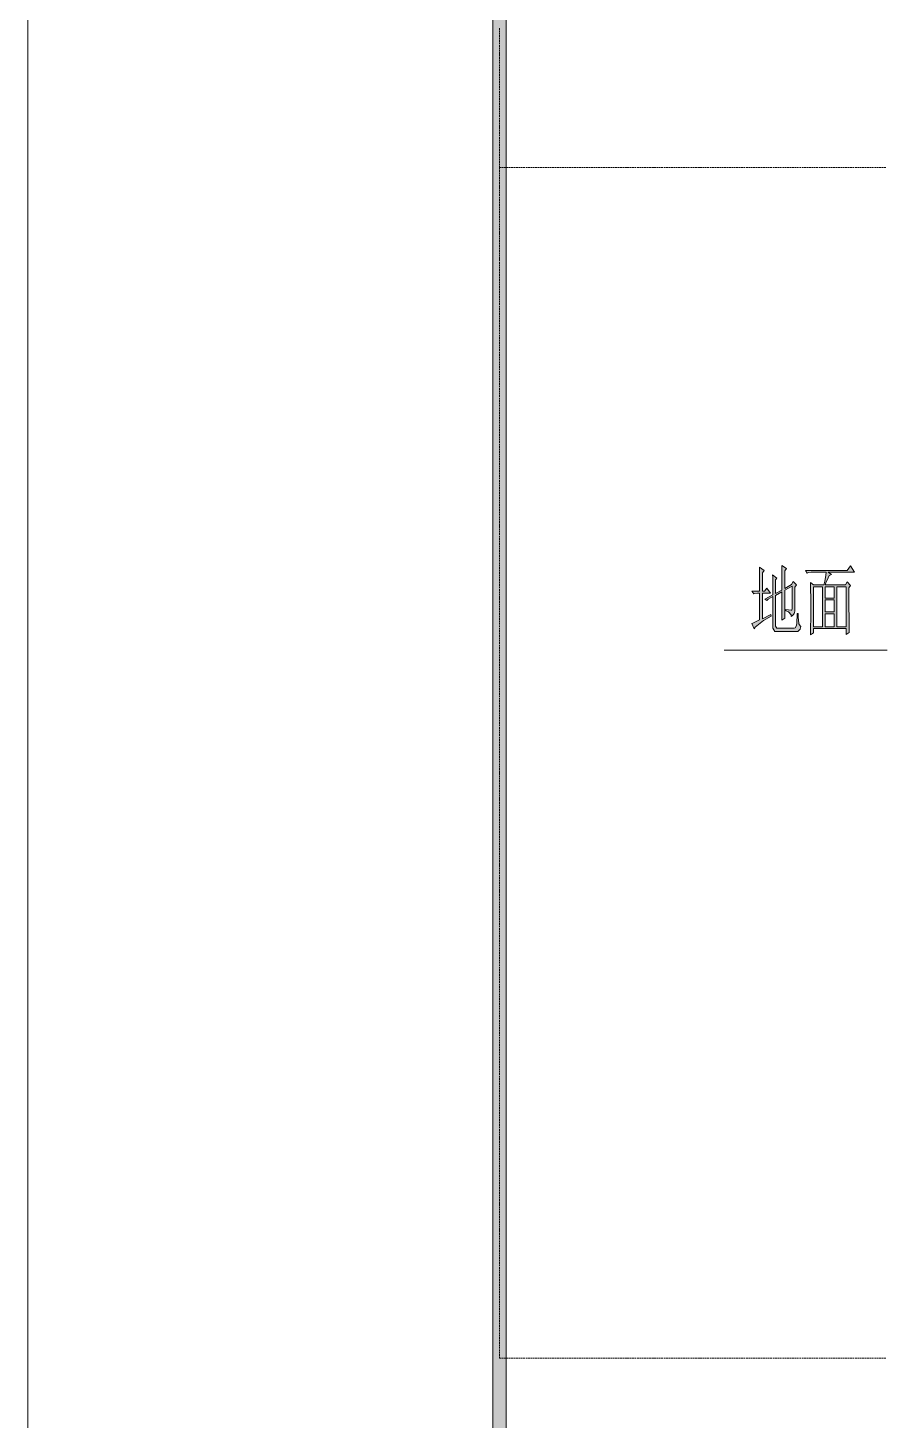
# Model space of a CAD drawing. Header units: millimetres. Extents: x -4415 to 173792, y -78716 to 47289.
# Drawn here: x -4415 to 9231, y -56579 to -34442 of the extents above; entities that cross this region are included whole.
import ezdxf

# ---------------------------------------------------------------- set-up
doc = ezdxf.new("R2010")
doc.units = ezdxf.units.MM

msp = doc.modelspace()

# ---------------------------------------------------------------- hatches: boundary and pattern name
h = msp.add_hatch(color=0)
h.dxf.hatch_style = 2
h.paths.add_polyline_path([(2980, 44393), (3191, 44183), (3191, -75611), (2980, -75821)])
h = msp.add_hatch(color=0)
h.dxf.hatch_style = 2
h.paths.add_polyline_path([(7266, -43837), (7399, -43771), (7402, -43794), (7283, -43867), (7147, -43970), (7132, -43998), (7093, -43913), (7112, -43906), (7175, -43877), (7219, -43856), (7219, -43428), (7205, -43428), (7184, -43428), (7144, -43435), (7126, -43442), (7096, -43399), (7219, -43399), (7219, -43181), (7219, -43148), (7217, -43067), (7216, -43019), (7292, -43072), (7266, -43105), (7266, -43399), (7299, -43399), (7335, -43348), (7392, -43428), (7266, -43428)])
h = msp.add_hatch(color=0)
h.dxf.hatch_style = 2
h.paths.add_polyline_path([(7638, -43689), (7678, -43697), (7723, -43701), (7728, -43699), (7734, -43697), (7738, -43680), (7738, -43666), (7738, -43319), (7619, -43385), (7619, -43542), (7620, -43763), (7622, -43828), (7571, -43861), (7574, -43777), (7575, -43552), (7575, -43409), (7472, -43466), (7472, -43928), (7472, -43955), (7493, -43984), (7516, -43984), (7768, -43984), (7786, -43979), (7807, -43942), (7810, -43908), (7812, -43875), (7814, -43797), (7814, -43752), (7831, -43752), (7833, -43799), (7838, -43871), (7841, -43894), (7844, -43918), (7862, -43951), (7877, -43961), (7865, -44001), (7826, -44041), (7801, -44041), (7498, -44041), (7463, -44041), (7429, -43987), (7429, -43932), (7429, -43485), (7356, -43523), (7335, -43546), (7302, -43523), (7429, -43456), (7429, -43286), (7429, -43254), (7427, -43180), (7425, -43137), (7495, -43190), (7472, -43219), (7472, -43437), (7575, -43380), (7575, -43152), (7575, -43110), (7574, -43029), (7571, -42990), (7648, -43038), (7619, -43076), (7619, -43356), (7728, -43290), (7755, -43243), (7808, -43300), (7781, -43337), (7781, -43699), (7781, -43713), (7773, -43741), (7767, -43754), (7759, -43767), (7737, -43789), (7722, -43799), (7720, -43773), (7678, -43728), (7638, -43709)])
h = msp.add_hatch(color=0)
h.paths.add_polyline_path([(8240, -43300), (8254, -43245), (8272, -43143), (8277, -43096), (8064, -43096), (8040, -43096), (7995, -43103), (7977, -43111), (7947, -43068), (8613, -43068), (8666, -42996), (8727, -43096), (8310, -43096), (8360, -43134), (8327, -43148), (8307, -43188), (8274, -43264), (8261, -43300), (8587, -43300), (8610, -43252), (8663, -43309), (8640, -43343), (8640, -43556), (8642, -43913), (8643, -44055), (8593, -44089), (8593, -43994), (8077, -43994), (8077, -44061), (8028, -44094), (8029, -44010), (8031, -43798), (8031, -43668), (8031, -43539), (8029, -43335), (8028, -43262), (8077, -43300)])
h.paths.add_polyline_path([(8446, -43329), (8446, -43965), (8593, -43965), (8593, -43329)])
h.paths.add_polyline_path([(8077, -43329), (8077, -43965), (8221, -43965), (8221, -43329)])
h.paths.add_polyline_path([(8264, -43757), (8264, -43965), (8403, -43965), (8403, -43757)])
h.paths.add_polyline_path([(8264, -43538), (8264, -43728), (8403, -43728), (8403, -43538)])
h.paths.add_polyline_path([(8264, -43329), (8264, -43509), (8403, -43509), (8403, -43329)])

# ---------------------------------------------------------------- linework, layer by layer
at = {"color": 0, "lineweight": 0}
for points in [[(-4415, -78716), (173792, -78716), (173792, 47289), (-4415, 47289)], [(2980, 44393), (3191, 44183), (3191, -75611), (2980, -75821)], [(7266, -43837), (7399, -43771), (7402, -43794), (7283, -43867), (7147, -43970), (7132, -43998), (7093, -43913), (7112, -43906), (7175, -43877), (7219, -43856), (7219, -43428), (7205, -43428), (7184, -43428), (7144, -43435), (7126, -43442), (7096, -43399), (7219, -43399), (7219, -43181), (7219, -43148), (7217, -43067), (7216, -43019), (7292, -43072), (7266, -43105), (7266, -43399), (7299, -43399), (7335, -43348), (7392, -43428), (7266, -43428)], [(7638, -43689), (7678, -43697), (7723, -43701), (7728, -43699), (7734, -43697), (7738, -43680), (7738, -43666), (7738, -43319), (7619, -43385), (7619, -43542), (7620, -43763), (7622, -43828), (7571, -43861), (7574, -43777), (7575, -43552), (7575, -43409), (7472, -43466), (7472, -43928), (7472, -43955), (7493, -43984), (7516, -43984), (7768, -43984), (7786, -43979), (7807, -43942), (7810, -43908), (7812, -43875), (7814, -43797), (7814, -43752), (7831, -43752), (7833, -43799), (7838, -43871), (7841, -43894), (7844, -43918), (7862, -43951), (7877, -43961), (7865, -44001), (7826, -44041), (7801, -44041), (7498, -44041), (7463, -44041), (7429, -43987), (7429, -43932), (7429, -43485), (7356, -43523), (7335, -43546), (7302, -43523), (7429, -43456), (7429, -43286), (7429, -43254), (7427, -43180), (7425, -43137), (7495, -43190), (7472, -43219), (7472, -43437), (7575, -43380), (7575, -43152), (7575, -43110), (7574, -43029), (7571, -42990), (7648, -43038), (7619, -43076), (7619, -43356), (7728, -43290), (7755, -43243), (7808, -43300), (7781, -43337), (7781, -43699), (7781, -43713), (7773, -43741), (7767, -43754), (7759, -43767), (7737, -43789), (7722, -43799), (7720, -43773), (7678, -43728), (7638, -43709)], [(8240, -43300), (8254, -43245), (8272, -43143), (8277, -43096), (8064, -43096), (8040, -43096), (7995, -43103), (7977, -43111), (7947, -43068), (8613, -43068), (8666, -42996), (8727, -43096), (8310, -43096), (8360, -43134), (8327, -43148), (8307, -43188), (8274, -43264), (8261, -43300), (8587, -43300), (8610, -43252), (8663, -43309), (8640, -43343), (8640, -43556), (8642, -43913), (8643, -44055), (8593, -44089), (8593, -43994), (8077, -43994), (8077, -44061), (8028, -44094), (8029, -44010), (8031, -43798), (8031, -43668), (8031, -43539), (8029, -43335), (8028, -43262), (8077, -43300)], [(8077, -43329), (8077, -43965), (8221, -43965), (8221, -43329)], [(8264, -43329), (8264, -43509), (8403, -43509), (8403, -43329)], [(8446, -43329), (8446, -43965), (8593, -43965), (8593, -43329)], [(8264, -43538), (8264, -43728), (8403, -43728), (8403, -43538)], [(8264, -43757), (8264, -43965), (8403, -43965), (8403, -43757)]]:
    msp.add_lwpolyline(points, close=True, dxfattribs=at)
for points in [[(3085, -34472), (3085, -34445)], [(3085, -34511), (3085, -34483)], [(3085, -34549), (3085, -34522)], [(3085, -34588), (3085, -34560)], [(3085, -34627), (3085, -34599)], [(3085, -34665), (3085, -34638)], [(3085, -34703), (3085, -34676)], [(3085, -34742), (3085, -34715)], [(3085, -34780), (3085, -34752)], [(3085, -34819), (3085, -34791)], [(3085, -34858), (3085, -34830)], [(3085, -34896), (3085, -34868)], [(3085, -34935), (3085, -34907)], [(3085, -34972), (3085, -34946)], [(3085, -35011), (3085, -34984)], [(3085, -35050), (3085, -35023)], [(3085, -35088), (3085, -35060)], [(3085, -35127), (3085, -35099)], [(3085, -35166), (3085, -35138)], [(3085, -35204), (3085, -35176)], [(3085, -35243), (3085, -35215)], [(3085, -35281), (3085, -35254)], [(3085, -35319), (3085, -35292)], [(3085, -35358), (3085, -35330)], [(3085, -35396), (3085, -35369)], [(3085, -35435), (3085, -35407)], [(3085, -35474), (3085, -35446)], [(3085, -35512), (3085, -35485)], [(3085, -35550), (3085, -35523)], [(3085, -35589), (3085, -35562)], [(3085, -35627), (3085, -35600)], [(3085, -35666), (3085, -35638)], [(3085, -35705), (3085, -35677)], [(3085, -35743), (3085, -35715)], [(3085, -35782), (3085, -35754)], [(3085, -35819), (3085, -35793)], [(3085, -35858), (3085, -35831)], [(3085, -35897), (3085, -35870)], [(3085, -35935), (3085, -35907)], [(3085, -35974), (3085, -35946)], [(3085, -36013), (3085, -35985)], [(3085, -36051), (3085, -36023)], [(3085, -36090), (3085, -36062)], [(3085, -36128), (3085, -36101)], [(3085, -36166), (3085, -36139)], [(3085, -36205), (3085, -36178)], [(3085, -36243), (3085, -36216)], [(3085, -36282), (3085, -36254)], [(3085, -36321), (3085, -36293)], [(3085, -36359), (3085, -36331)], [(3085, -36397), (3085, -36370)], [(3085, -36436), (3085, -36409)], [(3085, -36474), (3085, -36447)], [(3085, -36513), (3085, -36485)], [(3085, -36552), (3085, -36524)], [(3085, -36590), (3085, -36562)], [(3085, -36629), (3085, -36601)], [(3104, -36664), (3085, -36664), (3085, -36640)], [(3085, -36664), (3104, -36664)], [(3085, -36692), (3085, -36664)], [(3085, -36730), (3085, -36703)], [(3085, -36768), (3085, -36742)], [(3142, -36664), (3114, -36664)], [(3114, -36664), (3142, -36664)], [(3181, -36664), (3153, -36664)], [(3153, -36664), (3181, -36664)], [(3220, -36664), (3192, -36664)], [(3192, -36664), (3220, -36664)], [(3257, -36664), (3230, -36664)], [(3230, -36664), (3257, -36664)], [(3296, -36664), (3269, -36664)], [(3269, -36664), (3296, -36664)], [(3334, -36664), (3308, -36664)], [(3308, -36664), (3334, -36664)], [(3373, -36664), (3345, -36664)], [(3345, -36664), (3373, -36664)], [(3412, -36664), (3384, -36664)], [(3384, -36664), (3412, -36664)], [(3450, -36664), (3422, -36664)], [(3422, -36664), (3450, -36664)], [(3489, -36664), (3461, -36664)], [(3461, -36664), (3489, -36664)], [(3527, -36664), (3500, -36664)], [(3500, -36664), (3527, -36664)], [(3565, -36664), (3538, -36664)], [(3538, -36664), (3565, -36664)], [(3604, -36664), (3577, -36664)], [(3577, -36664), (3604, -36664)], [(3642, -36664), (3615, -36664)], [(3615, -36664), (3642, -36664)], [(3681, -36664), (3653, -36664)], [(3653, -36664), (3681, -36664)], [(3720, -36664), (3692, -36664)], [(3692, -36664), (3720, -36664)], [(3758, -36664), (3730, -36664)], [(3730, -36664), (3758, -36664)], [(3797, -36664), (3769, -36664)], [(3769, -36664), (3797, -36664)], [(3835, -36664), (3808, -36664)], [(3808, -36664), (3835, -36664)], [(3873, -36664), (3846, -36664)], [(3846, -36664), (3873, -36664)], [(3912, -36664), (3885, -36664)], [(3885, -36664), (3912, -36664)], [(3951, -36664), (3923, -36664)], [(3923, -36664), (3951, -36664)], [(3989, -36664), (3961, -36664)], [(3961, -36664), (3989, -36664)], [(4028, -36664), (4000, -36664)], [(4000, -36664), (4028, -36664)], [(4066, -36664), (4039, -36664)], [(4039, -36664), (4066, -36664)], [(4104, -36664), (4077, -36664)], [(4077, -36664), (4104, -36664)], [(4143, -36664), (4116, -36664)], [(4116, -36664), (4143, -36664)], [(4181, -36664), (4155, -36664)], [(4155, -36664), (4181, -36664)], [(4220, -36664), (4192, -36664)], [(4192, -36664), (4220, -36664)], [(4259, -36664), (4231, -36664)], [(4231, -36664), (4259, -36664)], [(4297, -36664), (4269, -36664)], [(4269, -36664), (4297, -36664)], [(4336, -36664), (4308, -36664)], [(4308, -36664), (4336, -36664)], [(4375, -36664), (4347, -36664)], [(4347, -36664), (4375, -36664)], [(4412, -36664), (4385, -36664)], [(4385, -36664), (4412, -36664)], [(4451, -36664), (4424, -36664)], [(4424, -36664), (4451, -36664)], [(4489, -36664), (4463, -36664)], [(4463, -36664), (4489, -36664)], [(4528, -36664), (4500, -36664)], [(4500, -36664), (4528, -36664)], [(4567, -36664), (4539, -36664)], [(4539, -36664), (4567, -36664)], [(4605, -36664), (4577, -36664)], [(4577, -36664), (4605, -36664)], [(4644, -36664), (4616, -36664)], [(4616, -36664), (4644, -36664)], [(4682, -36664), (4655, -36664)], [(4655, -36664), (4682, -36664)], [(4720, -36664), (4693, -36664)], [(4693, -36664), (4720, -36664)], [(4759, -36664), (4732, -36664)], [(4732, -36664), (4759, -36664)], [(4798, -36664), (4770, -36664)], [(4770, -36664), (4798, -36664)], [(4836, -36664), (4808, -36664)], [(4808, -36664), (4836, -36664)], [(4875, -36664), (4847, -36664)], [(4847, -36664), (4875, -36664)], [(4913, -36664), (4886, -36664)], [(4886, -36664), (4913, -36664)], [(4952, -36664), (4924, -36664)], [(4924, -36664), (4952, -36664)], [(4990, -36664), (4963, -36664)], [(4963, -36664), (4990, -36664)], [(5028, -36664), (5002, -36664)], [(5002, -36664), (5028, -36664)], [(5067, -36664), (5039, -36664)], [(5039, -36664), (5067, -36664)], [(5106, -36664), (5078, -36664)], [(5078, -36664), (5106, -36664)], [(5144, -36664), (5116, -36664)], [(5116, -36664), (5144, -36664)], [(5183, -36664), (5155, -36664)], [(5155, -36664), (5183, -36664)], [(5222, -36664), (5194, -36664)], [(5194, -36664), (5222, -36664)], [(5259, -36664), (5232, -36664)], [(5232, -36664), (5259, -36664)], [(5298, -36664), (5271, -36664)], [(5271, -36664), (5298, -36664)], [(5336, -36664), (5310, -36664)], [(5310, -36664), (5336, -36664)], [(5375, -36664), (5347, -36664)], [(5347, -36664), (5375, -36664)], [(5414, -36664), (5386, -36664)], [(5386, -36664), (5414, -36664)], [(5452, -36664), (5424, -36664)], [(5424, -36664), (5452, -36664)], [(5491, -36664), (5463, -36664)], [(5463, -36664), (5491, -36664)], [(5530, -36664), (5502, -36664)], [(5502, -36664), (5530, -36664)], [(5567, -36664), (5540, -36664)], [(5540, -36664), (5567, -36664)], [(5606, -36664), (5579, -36664)], [(5579, -36664), (5606, -36664)], [(5645, -36664), (5617, -36664)], [(5617, -36664), (5645, -36664)], [(5683, -36664), (5655, -36664)], [(5655, -36664), (5683, -36664)], [(5722, -36664), (5694, -36664)], [(5694, -36664), (5722, -36664)], [(5760, -36664), (5733, -36664)], [(5733, -36664), (5760, -36664)], [(5799, -36664), (5771, -36664)], [(5771, -36664), (5799, -36664)], [(5837, -36664), (5810, -36664)], [(5810, -36664), (5837, -36664)], [(5875, -36664), (5849, -36664)], [(5849, -36664), (5875, -36664)], [(5914, -36664), (5887, -36664)], [(5887, -36664), (5914, -36664)], [(5953, -36664), (5925, -36664)], [(5925, -36664), (5953, -36664)], [(5991, -36664), (5963, -36664)], [(5963, -36664), (5991, -36664)], [(6030, -36664), (6002, -36664)], [(6002, -36664), (6030, -36664)], [(6069, -36664), (6041, -36664)], [(6041, -36664), (6069, -36664)], [(6106, -36664), (6079, -36664)], [(6079, -36664), (6106, -36664)], [(6145, -36664), (6118, -36664)], [(6118, -36664), (6145, -36664)], [(6183, -36664), (6157, -36664)], [(6157, -36664), (6183, -36664)], [(6222, -36664), (6194, -36664)], [(6194, -36664), (6222, -36664)], [(6261, -36664), (6233, -36664)], [(6233, -36664), (6261, -36664)], [(6299, -36664), (6271, -36664)], [(6271, -36664), (6299, -36664)], [(6338, -36664), (6310, -36664)], [(6310, -36664), (6338, -36664)], [(6377, -36664), (6349, -36664)], [(6349, -36664), (6377, -36664)], [(6414, -36664), (6387, -36664)], [(6387, -36664), (6414, -36664)], [(6453, -36664), (6426, -36664)], [(6426, -36664), (6453, -36664)], [(6492, -36664), (6465, -36664)], [(6465, -36664), (6492, -36664)], [(6530, -36664), (6502, -36664)], [(6502, -36664), (6530, -36664)], [(6569, -36664), (6541, -36664)], [(6541, -36664), (6569, -36664)], [(6607, -36664), (6580, -36664)], [(6580, -36664), (6607, -36664)], [(6646, -36664), (6618, -36664)], [(6618, -36664), (6646, -36664)], [(6684, -36664), (6657, -36664)], [(6657, -36664), (6684, -36664)], [(6722, -36664), (6695, -36664)], [(6695, -36664), (6722, -36664)], [(6761, -36664), (6734, -36664)], [(6734, -36664), (6761, -36664)], [(6800, -36664), (6772, -36664)], [(6772, -36664), (6800, -36664)], [(6838, -36664), (6810, -36664)], [(6810, -36664), (6838, -36664)], [(6877, -36664), (6849, -36664)], [(6849, -36664), (6877, -36664)], [(6916, -36664), (6888, -36664)], [(6888, -36664), (6916, -36664)], [(6954, -36664), (6926, -36664)], [(6926, -36664), (6954, -36664)], [(6992, -36664), (6965, -36664)], [(6965, -36664), (6992, -36664)], [(7030, -36664), (7004, -36664)], [(7004, -36664), (7030, -36664)], [(7069, -36664), (7042, -36664)], [(7042, -36664), (7069, -36664)], [(7108, -36664), (7080, -36664)], [(7080, -36664), (7108, -36664)], [(7146, -36664), (7118, -36664)], [(7118, -36664), (7146, -36664)], [(7185, -36664), (7157, -36664)], [(7157, -36664), (7185, -36664)], [(7224, -36664), (7196, -36664)], [(7196, -36664), (7224, -36664)], [(7261, -36664), (7234, -36664)], [(7234, -36664), (7261, -36664)], [(7300, -36664), (7273, -36664)], [(7273, -36664), (7300, -36664)], [(7339, -36664), (7312, -36664)], [(7312, -36664), (7339, -36664)], [(7377, -36664), (7349, -36664)], [(7349, -36664), (7377, -36664)], [(7416, -36664), (7388, -36664)], [(7388, -36664), (7416, -36664)], [(7454, -36664), (7427, -36664)], [(7427, -36664), (7454, -36664)], [(7493, -36664), (7465, -36664)], [(7465, -36664), (7493, -36664)], [(7532, -36664), (7504, -36664)], [(7504, -36664), (7532, -36664)], [(7569, -36664), (7542, -36664)], [(7542, -36664), (7569, -36664)], [(7608, -36664), (7581, -36664)], [(7581, -36664), (7608, -36664)], [(7647, -36664), (7619, -36664)], [(7619, -36664), (7647, -36664)], [(7685, -36664), (7657, -36664)], [(7657, -36664), (7685, -36664)], [(7724, -36664), (7696, -36664)], [(7696, -36664), (7724, -36664)], [(7763, -36664), (7735, -36664)], [(7735, -36664), (7763, -36664)], [(7801, -36664), (7773, -36664)], [(7773, -36664), (7801, -36664)], [(7839, -36664), (7812, -36664)], [(7812, -36664), (7839, -36664)], [(7877, -36664), (7851, -36664)], [(7851, -36664), (7877, -36664)], [(7916, -36664), (7889, -36664)], [(7889, -36664), (7916, -36664)], [(7955, -36664), (7927, -36664)], [(7927, -36664), (7955, -36664)], [(7993, -36664), (7965, -36664)], [(7965, -36664), (7993, -36664)], [(8032, -36664), (8004, -36664)], [(8004, -36664), (8032, -36664)], [(8071, -36664), (8043, -36664)], [(8043, -36664), (8071, -36664)], [(8108, -36664), (8081, -36664)], [(8081, -36664), (8108, -36664)], [(8147, -36664), (8120, -36664)], [(8120, -36664), (8147, -36664)], [(8186, -36664), (8159, -36664)], [(8159, -36664), (8186, -36664)], [(8224, -36664), (8196, -36664)], [(8196, -36664), (8224, -36664)], [(8263, -36664), (8235, -36664)], [(8235, -36664), (8263, -36664)], [(8301, -36664), (8274, -36664)], [(8274, -36664), (8301, -36664)], [(8340, -36664), (8312, -36664)], [(8312, -36664), (8340, -36664)], [(8379, -36664), (8351, -36664)], [(8351, -36664), (8379, -36664)], [(8416, -36664), (8389, -36664)], [(8389, -36664), (8416, -36664)], [(8455, -36664), (8428, -36664)], [(8428, -36664), (8455, -36664)], [(8494, -36664), (8467, -36664)], [(8467, -36664), (8494, -36664)], [(8532, -36664), (8504, -36664)], [(8504, -36664), (8532, -36664)], [(8571, -36664), (8543, -36664)], [(8543, -36664), (8571, -36664)], [(8610, -36664), (8582, -36664)], [(8582, -36664), (8610, -36664)], [(8648, -36664), (8620, -36664)], [(8620, -36664), (8648, -36664)], [(8686, -36664), (8659, -36664)], [(8659, -36664), (8686, -36664)], [(8724, -36664), (8698, -36664)], [(8698, -36664), (8724, -36664)], [(8763, -36664), (8736, -36664)], [(8736, -36664), (8763, -36664)], [(8802, -36664), (8774, -36664)], [(8774, -36664), (8802, -36664)], [(8840, -36664), (8812, -36664)], [(8812, -36664), (8840, -36664)], [(8879, -36664), (8851, -36664)], [(8851, -36664), (8879, -36664)], [(8918, -36664), (8890, -36664)], [(8890, -36664), (8918, -36664)], [(8956, -36664), (8928, -36664)], [(8928, -36664), (8956, -36664)], [(8994, -36664), (8967, -36664)], [(8967, -36664), (8994, -36664)], [(9032, -36664), (9006, -36664)], [(9006, -36664), (9032, -36664)], [(9071, -36664), (9044, -36664)], [(9044, -36664), (9071, -36664)], [(9110, -36664), (9082, -36664)], [(9082, -36664), (9110, -36664)], [(9148, -36664), (9121, -36664)], [(9121, -36664), (9148, -36664)], [(9187, -36664), (9159, -36664)], [(9159, -36664), (9187, -36664)], [(9226, -36664), (9198, -36664)], [(9198, -36664), (9226, -36664)], [(3085, -36807), (3085, -36780)], [(3085, -36846), (3085, -36818)], [(3085, -36884), (3085, -36856)], [(3085, -36923), (3085, -36895)], [(3085, -36962), (3085, -36934)], [(3085, -37000), (3085, -36972)], [(3085, -37038), (3085, -37011)], [(3085, -37077), (3085, -37050)], [(3085, -37115), (3085, -37087)], [(3085, -37154), (3085, -37126)], [(3085, -37192), (3085, -37165)], [(3085, -37231), (3085, -37203)], [(3085, -37270), (3085, -37242)], [(3085, -37307), (3085, -37280)], [(3085, -37346), (3085, -37319)], [(3085, -37385), (3085, -37358)], [(3085, -37423), (3085, -37395)], [(3085, -37462), (3085, -37434)], [(3085, -37501), (3085, -37473)], [(3085, -37539), (3085, -37511)], [(3085, -37577), (3085, -37550)], [(3085, -37615), (3085, -37589)], [(3085, -37654), (3085, -37627)], [(3085, -37693), (3085, -37665)], [(3085, -37731), (3085, -37703)], [(3085, -37770), (3085, -37742)], [(3085, -37809), (3085, -37781)], [(3085, -37847), (3085, -37819)], [(3085, -37885), (3085, -37858)], [(3085, -37923), (3085, -37897)], [(3085, -37962), (3085, -37935)], [(3085, -38001), (3085, -37973)], [(3085, -38039), (3085, -38012)], [(3085, -38078), (3085, -38050)], [(3085, -38117), (3085, -38089)], [(3085, -38154), (3085, -38127)], [(3085, -38193), (3085, -38166)], [(3085, -38232), (3085, -38205)], [(3085, -38270), (3085, -38242)], [(3085, -38309), (3085, -38281)], [(3085, -38348), (3085, -38320)], [(3085, -38386), (3085, -38358)], [(3085, -38425), (3085, -38397)], [(3085, -38462), (3085, -38436)], [(3085, -38501), (3085, -38474)], [(3085, -38540), (3085, -38513)], [(3085, -38578), (3085, -38550)], [(3085, -38617), (3085, -38589)], [(3085, -38656), (3085, -38628)], [(3085, -38694), (3085, -38666)], [(3085, -38732), (3085, -38705)], [(3085, -38770), (3085, -38744)], [(3085, -38809), (3085, -38782)], [(3085, -38848), (3085, -38820)], [(3085, -38886), (3085, -38859)], [(3085, -38925), (3085, -38897)], [(3085, -38964), (3085, -38936)], [(3085, -39002), (3085, -38974)], [(3085, -39040), (3085, -39013)], [(3085, -39079), (3085, -39052)], [(3085, -39117), (3085, -39089)], [(3085, -39156), (3085, -39128)], [(3085, -39195), (3085, -39167)], [(3085, -39233), (3085, -39205)], [(3085, -39272), (3085, -39244)], [(3085, -39309), (3085, -39283)], [(3085, -39348), (3085, -39321)], [(3085, -39387), (3085, -39360)], [(3085, -39425), (3085, -39397)], [(3085, -39464), (3085, -39436)], [(3085, -39503), (3085, -39475)], [(3085, -39541), (3085, -39513)], [(3085, -39579), (3085, -39552)], [(3085, -39617), (3085, -39591)], [(3085, -39656), (3085, -39629)], [(3085, -39695), (3085, -39667)], [(3085, -39733), (3085, -39705)], [(3085, -39772), (3085, -39744)], [(3085, -39811), (3085, -39783)], [(3085, -39849), (3085, -39821)], [(3085, -39887), (3085, -39860)], [(3085, -39926), (3085, -39899)], [(3085, -39964), (3085, -39937)], [(3085, -40003), (3085, -39975)], [(3085, -40042), (3085, -40014)], [(3085, -40080), (3085, -40052)], [(3085, -40119), (3085, -40091)], [(3085, -40156), (3085, -40130)], [(3085, -40195), (3085, -40168)], [(3085, -40234), (3085, -40207)], [(3085, -40272), (3085, -40244)], [(3085, -40311), (3085, -40283)], [(3085, -40350), (3085, -40322)], [(3085, -40388), (3085, -40360)], [(3085, -40427), (3085, -40399)], [(3085, -40464), (3085, -40438)], [(3085, -40503), (3085, -40476)], [(3085, -40542), (3085, -40515)], [(3085, -40580), (3085, -40552)], [(3085, -40619), (3085, -40591)], [(3085, -40658), (3085, -40630)], [(3085, -40696), (3085, -40668)], [(3085, -40734), (3085, -40707)], [(3085, -40773), (3085, -40746)], [(3085, -40811), (3085, -40784)], [(3085, -40850), (3085, -40822)], [(3085, -40888), (3085, -40861)], [(3085, -40927), (3085, -40899)], [(3085, -40966), (3085, -40938)], [(3085, -41004), (3085, -40977)], [(3085, -41042), (3085, -41015)], [(3085, -41081), (3085, -41054)], [(3085, -41119), (3085, -41091)], [(3085, -41158), (3085, -41130)], [(3085, -41197), (3085, -41169)], [(3085, -41235), (3085, -41207)], [(3085, -41274), (3085, -41246)], [(3085, -41311), (3085, -41285)], [(3085, -41350), (3085, -41323)], [(3085, -41389), (3085, -41362)], [(3085, -41427), (3085, -41399)], [(3085, -41466), (3085, -41438)], [(3085, -41505), (3085, -41477)], [(3085, -41543), (3085, -41515)], [(3085, -41582), (3085, -41554)], [(3085, -41620), (3085, -41593)], [(3085, -41658), (3085, -41631)], [(3085, -41697), (3085, -41669)], [(3085, -41735), (3085, -41708)], [(3085, -41774), (3085, -41746)], [(3085, -41813), (3085, -41785)], [(3085, -41851), (3085, -41824)], [(3085, -41889), (3085, -41862)], [(3085, -41928), (3085, -41901)], [(3085, -41966), (3085, -41939)], [(3085, -42005), (3085, -41977)], [(3085, -42044), (3085, -42016)], [(3085, -42082), (3085, -42054)], [(3085, -42121), (3085, -42093)], [(3085, -42158), (3085, -42132)], [(3085, -42197), (3085, -42170)], [(3085, -42236), (3085, -42209)], [(3085, -42274), (3085, -42246)], [(3085, -42313), (3085, -42285)], [(3085, -42352), (3085, -42324)], [(3085, -42390), (3085, -42362)], [(3085, -42429), (3085, -42401)], [(3085, -42467), (3085, -42440)], [(3085, -42505), (3085, -42478)], [(3085, -42544), (3085, -42517)], [(3085, -42582), (3085, -42555)], [(3085, -42621), (3085, -42593)], [(3085, -42660), (3085, -42632)], [(3085, -42698), (3085, -42670)], [(3085, -42736), (3085, -42709)], [(3085, -42775), (3085, -42748)], [(3085, -42813), (3085, -42786)], [(3085, -42852), (3085, -42824)], [(3085, -42891), (3085, -42863)], [(3085, -42929), (3085, -42901)], [(3085, -42968), (3085, -42940)], [(3085, -43006), (3085, -42979)], [(3085, -43044), (3085, -43017)], [(3085, -43083), (3085, -43056)], [(3085, -43121), (3085, -43095)], [(3085, -43160), (3085, -43132)], [(3085, -43199), (3085, -43171)], [(3085, -43237), (3085, -43209)], [(3085, -43276), (3085, -43248)], [(3085, -43314), (3085, -43287)], [(3085, -43352), (3085, -43325)], [(3085, -43391), (3085, -43364)], [(3085, -43429), (3085, -43402)], [(3085, -43468), (3085, -43440)], [(3085, -43507), (3085, -43479)], [(3085, -43545), (3085, -43517)], [(3085, -43584), (3085, -43556)], [(3085, -43622), (3085, -43595)], [(3085, -43660), (3085, -43633)], [(3085, -43699), (3085, -43671)], [(3085, -43738), (3085, -43710)], [(3085, -43776), (3085, -43748)], [(3085, -43815), (3085, -43787)], [(3085, -43853), (3085, -43826)], [(3085, -43891), (3085, -43864)], [(3085, -43930), (3085, -43903)], [(3085, -43968), (3085, -43942)], [(3085, -44007), (3085, -43979)], [(3085, -44046), (3085, -44018)], [(3085, -44084), (3085, -44056)], [(3085, -44123), (3085, -44095)], [(3085, -44161), (3085, -44134)], [(3085, -44199), (3085, -44172)], [(3085, -44238), (3085, -44211)], [(3085, -44276), (3085, -44249)], [(3085, -44315), (3085, -44287)], [(3085, -44354), (3085, -44326)], [(3085, -44392), (3085, -44364)], [(3085, -44431), (3085, -44403)], [(3085, -44469), (3085, -44442)], [(3085, -44507), (3085, -44480)], [(9245, -44337), (6658, -44337)], [(3085, -44546), (3085, -44519)], [(3085, -44585), (3085, -44557)], [(3085, -44623), (3085, -44595)], [(3085, -44662), (3085, -44634)], [(3085, -44700), (3085, -44673)], [(3085, -44738), (3085, -44711)], [(3085, -44777), (3085, -44750)], [(3085, -44815), (3085, -44789)], [(3085, -44854), (3085, -44826)], [(3085, -44893), (3085, -44865)], [(3085, -44931), (3085, -44903)], [(3085, -44970), (3085, -44942)], [(3085, -45009), (3085, -44981)], [(3085, -45046), (3085, -45019)], [(3085, -45085), (3085, -45058)], [(3085, -45123), (3085, -45097)], [(3085, -45162), (3085, -45134)], [(3085, -45201), (3085, -45173)], [(3085, -45239), (3085, -45211)], [(3085, -45278), (3085, -45250)], [(3085, -45316), (3085, -45289)], [(3085, -45354), (3085, -45327)], [(3085, -45393), (3085, -45366)], [(3085, -45432), (3085, -45404)], [(3085, -45470), (3085, -45442)], [(3085, -45509), (3085, -45481)], [(3085, -45547), (3085, -45520)], [(3085, -45586), (3085, -45558)], [(3085, -45624), (3085, -45597)], [(3085, -45662), (3085, -45635)], [(3085, -45701), (3085, -45673)], [(3085, -45740), (3085, -45712)], [(3085, -45778), (3085, -45750)], [(3085, -45817), (3085, -45789)], [(3085, -45856), (3085, -45828)], [(3085, -45893), (3085, -45866)], [(3085, -45932), (3085, -45905)], [(3085, -45970), (3085, -45944)], [(3085, -46009), (3085, -45981)], [(3085, -46048), (3085, -46020)], [(3085, -46086), (3085, -46058)], [(3085, -46125), (3085, -46097)], [(3085, -46163), (3085, -46136)], [(3085, -46201), (3085, -46174)], [(3085, -46240), (3085, -46213)], [(3085, -46279), (3085, -46251)], [(3085, -46317), (3085, -46289)], [(3085, -46356), (3085, -46328)], [(3085, -46394), (3085, -46367)], [(3085, -46433), (3085, -46405)], [(3085, -46471), (3085, -46444)], [(3085, -46509), (3085, -46482)], [(3085, -46548), (3085, -46521)], [(3085, -46587), (3085, -46559)], [(3085, -46625), (3085, -46597)], [(3085, -46664), (3085, -46636)], [(3085, -46703), (3085, -46675)], [(3085, -46740), (3085, -46713)], [(3085, -46779), (3085, -46752)], [(3085, -46817), (3085, -46791)], [(3085, -46856), (3085, -46828)], [(3085, -46895), (3085, -46867)], [(3085, -46933), (3085, -46905)], [(3085, -46972), (3085, -46944)], [(3085, -47011), (3085, -46983)], [(3085, -47048), (3085, -47021)], [(3085, -47087), (3085, -47060)], [(3085, -47126), (3085, -47099)], [(3085, -47164), (3085, -47136)], [(3085, -47203), (3085, -47175)], [(3085, -47241), (3085, -47214)], [(3085, -47280), (3085, -47252)], [(3085, -47318), (3085, -47291)], [(3085, -47356), (3085, -47329)], [(3085, -47395), (3085, -47368)], [(3085, -47434), (3085, -47406)], [(3085, -47472), (3085, -47444)], [(3085, -47511), (3085, -47483)], [(3085, -47550), (3085, -47522)], [(3085, -47588), (3085, -47560)], [(3085, -47626), (3085, -47599)], [(3085, -47664), (3085, -47638)], [(3085, -47703), (3085, -47676)], [(3085, -47742), (3085, -47714)], [(3085, -47780), (3085, -47752)], [(3085, -47819), (3085, -47791)], [(3085, -47858), (3085, -47830)], [(3085, -47895), (3085, -47868)], [(3085, -47934), (3085, -47907)], [(3085, -47972), (3085, -47946)], [(3085, -48011), (3085, -47983)], [(3085, -48050), (3085, -48022)], [(3085, -48088), (3085, -48061)], [(3085, -48127), (3085, -48099)], [(3085, -48166), (3085, -48138)], [(3085, -48203), (3085, -48176)], [(3085, -48242), (3085, -48215)], [(3085, -48281), (3085, -48253)], [(3085, -48319), (3085, -48291)], [(3085, -48358), (3085, -48330)], [(3085, -48397), (3085, -48369)], [(3085, -48435), (3085, -48407)], [(3085, -48473), (3085, -48446)], [(3085, -48511), (3085, -48485)], [(3085, -48550), (3085, -48523)], [(3085, -48589), (3085, -48561)], [(3085, -48627), (3085, -48599)], [(3085, -48666), (3085, -48638)], [(3085, -48705), (3085, -48677)], [(3085, -48742), (3085, -48715)], [(3085, -48781), (3085, -48754)], [(3085, -48819), (3085, -48793)], [(3085, -48858), (3085, -48830)], [(3085, -48897), (3085, -48869)], [(3085, -48935), (3085, -48908)], [(3085, -48974), (3085, -48946)], [(3085, -49013), (3085, -48985)], [(3085, -49050), (3085, -49023)], [(3085, -49089), (3085, -49062)], [(3085, -49128), (3085, -49101)], [(3085, -49166), (3085, -49138)], [(3085, -49205), (3085, -49177)], [(3085, -49244), (3085, -49216)], [(3085, -49282), (3085, -49254)], [(3085, -49320), (3085, -49293)], [(3085, -49358), (3085, -49332)], [(3085, -49397), (3085, -49370)], [(3085, -49436), (3085, -49408)], [(3085, -49474), (3085, -49446)], [(3085, -49513), (3085, -49485)], [(3085, -49552), (3085, -49524)], [(3085, -49590), (3085, -49562)], [(3085, -49628), (3085, -49601)], [(3085, -49666), (3085, -49640)], [(3085, -49705), (3085, -49678)], [(3085, -49744), (3085, -49716)], [(3085, -49782), (3085, -49754)], [(3085, -49821), (3085, -49793)], [(3085, -49860), (3085, -49832)], [(3085, -49897), (3085, -49870)], [(3085, -49936), (3085, -49909)], [(3085, -49975), (3085, -49948)], [(3085, -50013), (3085, -49985)], [(3085, -50052), (3085, -50024)], [(3085, -50091), (3085, -50063)], [(3085, -50129), (3085, -50101)], [(3085, -50168), (3085, -50140)], [(3085, -50205), (3085, -50179)], [(3085, -50244), (3085, -50217)], [(3085, -50283), (3085, -50255)], [(3085, -50321), (3085, -50293)], [(3085, -50360), (3085, -50332)], [(3085, -50399), (3085, -50371)], [(3085, -50437), (3085, -50409)], [(3085, -50475), (3085, -50448)], [(3085, -50513), (3085, -50487)], [(3085, -50552), (3085, -50525)], [(3085, -50591), (3085, -50563)], [(3085, -50629), (3085, -50601)], [(3085, -50668), (3085, -50640)], [(3085, -50707), (3085, -50679)], [(3085, -50744), (3085, -50717)], [(3085, -50783), (3085, -50756)], [(3085, -50822), (3085, -50795)], [(3085, -50860), (3085, -50832)], [(3085, -50899), (3085, -50871)], [(3085, -50937), (3085, -50910)], [(3085, -50976), (3085, -50948)], [(3085, -51015), (3085, -50987)], [(3085, -51052), (3085, -51026)], [(3085, -51091), (3085, -51064)], [(3085, -51130), (3085, -51103)], [(3085, -51168), (3085, -51140)], [(3085, -51207), (3085, -51179)], [(3085, -51246), (3085, -51218)], [(3085, -51284), (3085, -51256)], [(3085, -51322), (3085, -51295)], [(3085, -51360), (3085, -51334)], [(3085, -51399), (3085, -51372)], [(3085, -51438), (3085, -51410)], [(3085, -51476), (3085, -51448)], [(3085, -51515), (3085, -51487)], [(3085, -51554), (3085, -51526)], [(3085, -51592), (3085, -51564)], [(3085, -51630), (3085, -51603)], [(3085, -51669), (3085, -51642)], [(3085, -51707), (3085, -51680)], [(3085, -51746), (3085, -51718)], [(3085, -51784), (3085, -51757)], [(3085, -51823), (3085, -51795)], [(3085, -51862), (3085, -51834)], [(3085, -51899), (3085, -51873)], [(3085, -51938), (3085, -51911)], [(3085, -51977), (3085, -51950)], [(3085, -52015), (3085, -51987)], [(3085, -52054), (3085, -52026)], [(3085, -52093), (3085, -52065)], [(3085, -52131), (3085, -52103)], [(3085, -52170), (3085, -52142)], [(3085, -52207), (3085, -52181)], [(3085, -52246), (3085, -52219)], [(3085, -52285), (3085, -52257)], [(3085, -52323), (3085, -52295)], [(3085, -52362), (3085, -52334)], [(3085, -52401), (3085, -52373)], [(3085, -52439), (3085, -52411)], [(3085, -52477), (3085, -52450)], [(3085, -52516), (3085, -52489)], [(3085, -52554), (3085, -52527)], [(3085, -52593), (3085, -52565)], [(3085, -52631), (3085, -52604)], [(3085, -52670), (3085, -52642)], [(3085, -52709), (3085, -52681)], [(3085, -52747), (3085, -52719)], [(3085, -52785), (3085, -52758)], [(3085, -52824), (3085, -52797)], [(3085, -52862), (3085, -52834)], [(3085, -52901), (3085, -52873)], [(3085, -52940), (3085, -52912)], [(3085, -52978), (3085, -52950)], [(3085, -53017), (3085, -52989)], [(3085, -53054), (3085, -53028)], [(3085, -53093), (3085, -53066)], [(3085, -53132), (3085, -53105)], [(3085, -53170), (3085, -53142)], [(3085, -53209), (3085, -53181)], [(3085, -53248), (3085, -53220)], [(3085, -53286), (3085, -53258)], [(3085, -53324), (3085, -53297)], [(3085, -53363), (3085, -53336)], [(3085, -53401), (3085, -53374)], [(3085, -53440), (3085, -53412)], [(3085, -53478), (3085, -53451)], [(3085, -53517), (3085, -53489)], [(3085, -53556), (3085, -53528)], [(3085, -53594), (3085, -53566)], [(3085, -53632), (3085, -53605)], [(3085, -53671), (3085, -53644)], [(3085, -53709), (3085, -53682)], [(3085, -53748), (3085, -53720)], [(3085, -53787), (3085, -53759)], [(3085, -53825), (3085, -53797)], [(3085, -53864), (3085, -53836)], [(3085, -53901), (3085, -53875)], [(3085, -53940), (3085, -53913)], [(3085, -53979), (3085, -53952)], [(3085, -54017), (3085, -53989)], [(3085, -54056), (3085, -54028)], [(3085, -54095), (3085, -54067)], [(3085, -54133), (3085, -54105)], [(3085, -54172), (3085, -54144)], [(3085, -54210), (3085, -54183)], [(3085, -54248), (3085, -54221)], [(3085, -54287), (3085, -54260)], [(3085, -54325), (3085, -54298)], [(3085, -54364), (3085, -54336)], [(3085, -54403), (3085, -54375)], [(3085, -54441), (3085, -54413)], [(3085, -54479), (3085, -54452)], [(3085, -54518), (3085, -54491)], [(3085, -54556), (3085, -54529)], [(3085, -54595), (3085, -54567)], [(3085, -54634), (3085, -54606)], [(3085, -54672), (3085, -54644)], [(3085, -54711), (3085, -54683)], [(3085, -54749), (3085, -54722)], [(3085, -54787), (3085, -54760)], [(3085, -54826), (3085, -54799)], [(3085, -54864), (3085, -54836)], [(3085, -54903), (3085, -54875)], [(3085, -54942), (3085, -54914)], [(3085, -54980), (3085, -54952)], [(3085, -55019), (3085, -54991)], [(3085, -55056), (3085, -55030)], [(3085, -55095), (3085, -55068)], [(3085, -55134), (3085, -55107)], [(3085, -55172), (3085, -55145)], [(3085, -55211), (3085, -55183)], [(3085, -55250), (3085, -55222)], [(3085, -55288), (3085, -55260)], [(3085, -55326), (3085, -55299)], [(3085, -55365), (3085, -55338)], [(3085, -55403), (3085, -55376)], [(3085, -55442), (3085, -55414)], [(3085, -55481), (3085, -55453)], [(3085, -55519), (3085, -55491)], [(3085, -55558), (3085, -55530)], [(3104, -55595), (3085, -55595), (3085, -55569)], [(3142, -55595), (3114, -55595)], [(3181, -55595), (3153, -55595)], [(3220, -55595), (3192, -55595)], [(3257, -55595), (3230, -55595)], [(3296, -55595), (3269, -55595)], [(3334, -55595), (3308, -55595)], [(3373, -55595), (3345, -55595)], [(3412, -55595), (3384, -55595)], [(3450, -55595), (3422, -55595)], [(3489, -55595), (3461, -55595)], [(3527, -55595), (3500, -55595)], [(3565, -55595), (3538, -55595)], [(3604, -55595), (3577, -55595)], [(3642, -55595), (3615, -55595)], [(3681, -55595), (3653, -55595)], [(3720, -55595), (3692, -55595)], [(3758, -55595), (3730, -55595)], [(3797, -55595), (3769, -55595)], [(3835, -55595), (3808, -55595)], [(3873, -55595), (3846, -55595)], [(3912, -55595), (3885, -55595)], [(3951, -55595), (3923, -55595)], [(3989, -55595), (3961, -55595)], [(4028, -55595), (4000, -55595)], [(4066, -55595), (4039, -55595)], [(4104, -55595), (4077, -55595)], [(4143, -55595), (4116, -55595)], [(4181, -55595), (4155, -55595)], [(4220, -55595), (4192, -55595)], [(4259, -55595), (4231, -55595)], [(4297, -55595), (4269, -55595)], [(4336, -55595), (4308, -55595)], [(4375, -55595), (4347, -55595)], [(4412, -55595), (4385, -55595)], [(4451, -55595), (4424, -55595)], [(4489, -55595), (4463, -55595)], [(4528, -55595), (4500, -55595)], [(4567, -55595), (4539, -55595)], [(4605, -55595), (4577, -55595)], [(4644, -55595), (4616, -55595)], [(4682, -55595), (4655, -55595)], [(4720, -55595), (4693, -55595)], [(4759, -55595), (4732, -55595)], [(4798, -55595), (4770, -55595)], [(4836, -55595), (4808, -55595)], [(4875, -55595), (4847, -55595)], [(4913, -55595), (4886, -55595)], [(4952, -55595), (4924, -55595)], [(4990, -55595), (4963, -55595)], [(5028, -55595), (5002, -55595)], [(5067, -55595), (5039, -55595)], [(5106, -55595), (5078, -55595)], [(5144, -55595), (5116, -55595)], [(5183, -55595), (5155, -55595)], [(5222, -55595), (5194, -55595)], [(5259, -55595), (5232, -55595)], [(5298, -55595), (5271, -55595)], [(5336, -55595), (5310, -55595)], [(5375, -55595), (5347, -55595)], [(5414, -55595), (5386, -55595)], [(5452, -55595), (5424, -55595)], [(5491, -55595), (5463, -55595)], [(5530, -55595), (5502, -55595)], [(5567, -55595), (5540, -55595)], [(5606, -55595), (5579, -55595)], [(5645, -55595), (5617, -55595)], [(5683, -55595), (5655, -55595)], [(5722, -55595), (5694, -55595)], [(5760, -55595), (5733, -55595)], [(5799, -55595), (5771, -55595)], [(5837, -55595), (5810, -55595)], [(5875, -55595), (5849, -55595)], [(5914, -55595), (5887, -55595)], [(5953, -55595), (5925, -55595)], [(5991, -55595), (5963, -55595)], [(6030, -55595), (6002, -55595)], [(6069, -55595), (6041, -55595)], [(6106, -55595), (6079, -55595)], [(6145, -55595), (6118, -55595)], [(6183, -55595), (6157, -55595)], [(6222, -55595), (6194, -55595)], [(6261, -55595), (6233, -55595)], [(6299, -55595), (6271, -55595)], [(6338, -55595), (6310, -55595)], [(6377, -55595), (6349, -55595)], [(6414, -55595), (6387, -55595)], [(6453, -55595), (6426, -55595)], [(6492, -55595), (6465, -55595)], [(6530, -55595), (6502, -55595)], [(6569, -55595), (6541, -55595)], [(6607, -55595), (6580, -55595)], [(6646, -55595), (6618, -55595)], [(6684, -55595), (6657, -55595)], [(6722, -55595), (6695, -55595)], [(6761, -55595), (6734, -55595)], [(6800, -55595), (6772, -55595)], [(6838, -55595), (6810, -55595)], [(6877, -55595), (6849, -55595)], [(6916, -55595), (6888, -55595)], [(6954, -55595), (6926, -55595)], [(6992, -55595), (6965, -55595)], [(7030, -55595), (7004, -55595)], [(7069, -55595), (7042, -55595)], [(7108, -55595), (7080, -55595)], [(7146, -55595), (7118, -55595)], [(7185, -55595), (7157, -55595)], [(7224, -55595), (7196, -55595)], [(7261, -55595), (7234, -55595)], [(7300, -55595), (7273, -55595)], [(7339, -55595), (7312, -55595)], [(7377, -55595), (7349, -55595)], [(7416, -55595), (7388, -55595)], [(7454, -55595), (7427, -55595)], [(7493, -55595), (7465, -55595)], [(7532, -55595), (7504, -55595)], [(7569, -55595), (7542, -55595)], [(7608, -55595), (7581, -55595)], [(7647, -55595), (7619, -55595)], [(7685, -55595), (7657, -55595)], [(7724, -55595), (7696, -55595)], [(7763, -55595), (7735, -55595)], [(7801, -55595), (7773, -55595)], [(7839, -55595), (7812, -55595)], [(7877, -55595), (7851, -55595)], [(7916, -55595), (7889, -55595)], [(7955, -55595), (7927, -55595)], [(7993, -55595), (7965, -55595)], [(8032, -55595), (8004, -55595)], [(8071, -55595), (8043, -55595)], [(8108, -55595), (8081, -55595)], [(8147, -55595), (8120, -55595)], [(8186, -55595), (8159, -55595)], [(8224, -55595), (8196, -55595)], [(8263, -55595), (8235, -55595)], [(8301, -55595), (8274, -55595)], [(8340, -55595), (8312, -55595)], [(8379, -55595), (8351, -55595)], [(8416, -55595), (8389, -55595)], [(8455, -55595), (8428, -55595)], [(8494, -55595), (8467, -55595)], [(8532, -55595), (8504, -55595)], [(8571, -55595), (8543, -55595)], [(8610, -55595), (8582, -55595)], [(8648, -55595), (8620, -55595)], [(8686, -55595), (8659, -55595)], [(8724, -55595), (8698, -55595)], [(8763, -55595), (8736, -55595)], [(8802, -55595), (8774, -55595)], [(8840, -55595), (8812, -55595)], [(8879, -55595), (8851, -55595)], [(8918, -55595), (8890, -55595)], [(8956, -55595), (8928, -55595)], [(8994, -55595), (8967, -55595)], [(9032, -55595), (9006, -55595)], [(9071, -55595), (9044, -55595)], [(9110, -55595), (9082, -55595)], [(9148, -55595), (9121, -55595)], [(9187, -55595), (9159, -55595)], [(9226, -55595), (9198, -55595)]]:
    msp.add_lwpolyline(points, dxfattribs=at)

doc.saveas('drawing.dxf')
